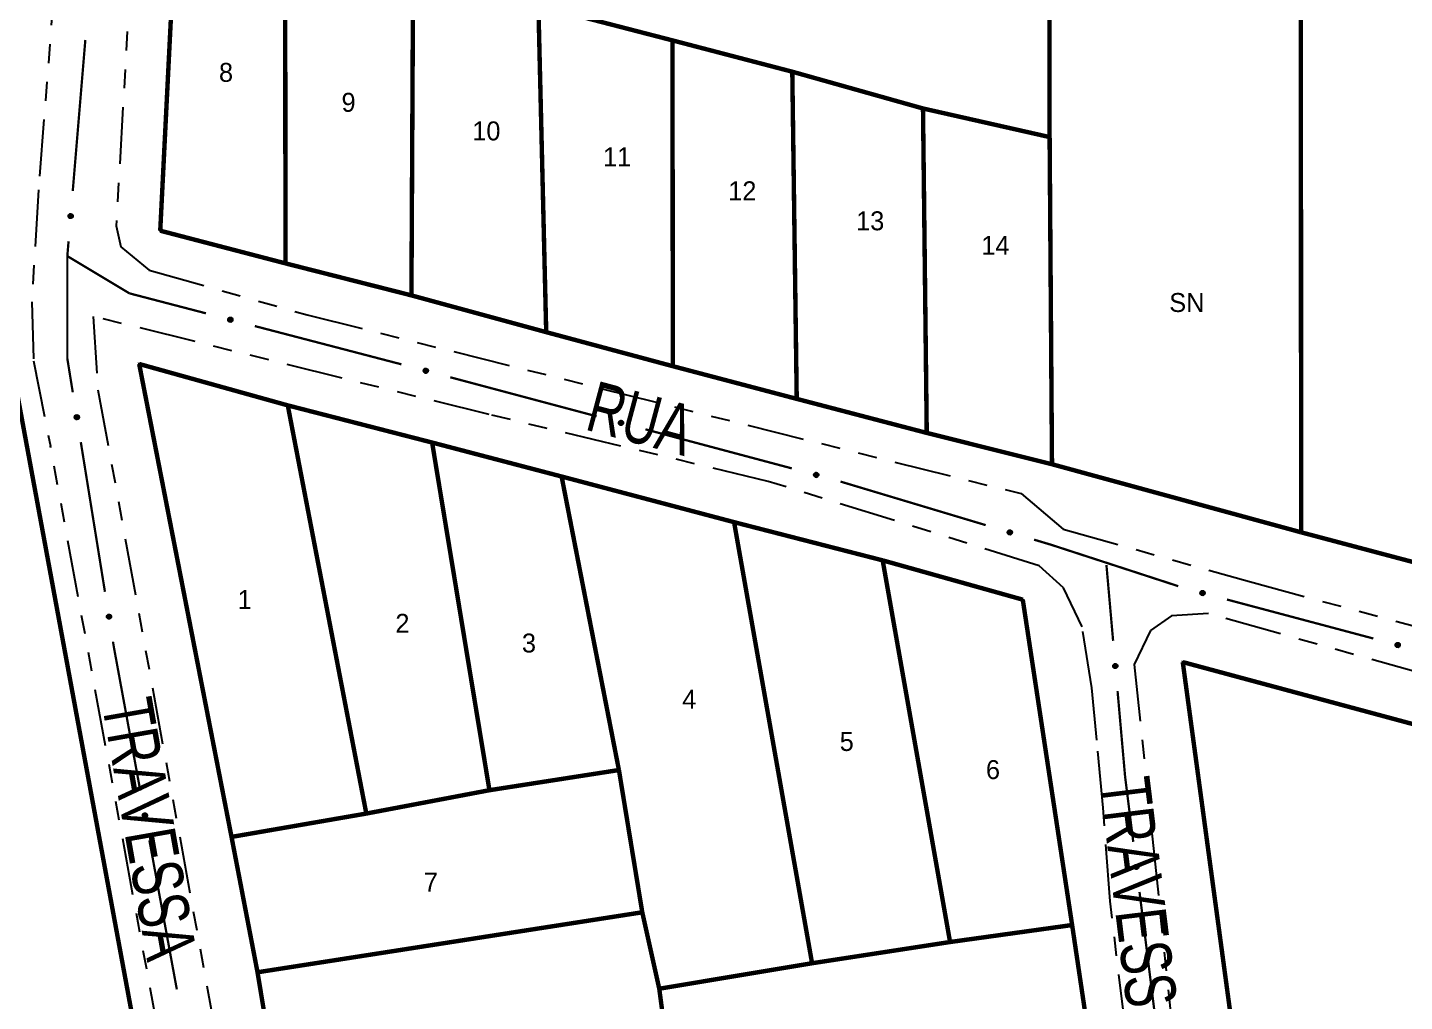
# Model space of a CAD drawing. Extents: x 205807 to 207855, y 4874692 to 4876446.
# Drawn here: x 206011.1 to 206120.2, y 4875433.3 to 4875510.4 of the extents above; entities that cross this region are included whole.
import ezdxf
from ezdxf.enums import TextEntityAlignment as Align

# ---------------------------------------------------------------- set-up
doc = ezdxf.new("R2010")
doc.units = 0
doc.header["$LTSCALE"] = 1.5
doc.header["$MEASUREMENT"] = 0
doc.linetypes.add('TRACO_25', pattern=[8, 3, -1, 1, -1, 1, -1])
for name, color, linetype in [('CD_MALHA_LOTES', 7, 'CONTINUOUS'), ('RU-QUADRA', 210, 'CONTINUOUS'), ('SV-EIXO-RUA-N-PAV', 6, 'CONTINUOUS'), ('SV-RUA-NAO-PAV', 7, 'CONTINUOUS'), ('SV-TXT-RUA-N-PAV', 7, 'CONTINUOUS'), ('Th_NmrPort', 1, 'CONTINUOUS')]:
    doc.layers.add(name, color=color, linetype=linetype)
doc.styles.add('ARIAL', font='ARIAL.SHX')

msp = doc.modelspace()

# ---------------------------------------------------------------- linework, layer by layer
at = {"layer": 'CD_MALHA_LOTES', "linetype": 'Continuous', "const_width": 0.35, "flags": 128}
for points in [[(206022.907136, 4875520.063112), (206021.613104, 4875494.29031)], [(206031.534015, 4875491.702247), (206031.507056, 4875517.555925)], [(206041.508844, 4875489.168101), (206041.643639, 4875514.967861)], [(206092.056964, 4875501.704035), (206092.056964, 4875515.453123)], [(206111.979663, 4875470.404639), (206111.952704, 4875515.507041)], [(206051.56455, 4875512.110208), (206062.186395, 4875509.36039)], [(206052.184607, 4875486.256529), (206051.56455, 4875512.110208)], [(206062.186395, 4875509.36039), (206071.675962, 4875506.880162)], [(206062.213354, 4875483.560629), (206062.186395, 4875509.36039)], [(206071.675962, 4875506.880162), (206082.028217, 4875503.96859)], [(206072.026429, 4875480.972566), (206071.675962, 4875506.880162)], [(206082.028217, 4875503.96859), (206092.056964, 4875501.704035)], [(206082.324766, 4875478.276666), (206082.028217, 4875503.96859)], [(206092.245677, 4875475.796438), (206092.056964, 4875501.704035)], [(206021.613104, 4875494.29031), (206031.534015, 4875491.702247)], [(206041.508844, 4875489.168101), (206031.534015, 4875491.702247)], [(206052.184607, 4875486.256529), (206041.508844, 4875489.168101)], [(206062.213354, 4875483.560629), (206052.184607, 4875486.256529)], [(206009.587059, 4875485.162427), (206024.606296, 4875403.941893)], [(206019.945539, 4875483.736202), (206027.259321, 4875446.284595)], [(206031.714843, 4875480.45761), (206019.945539, 4875483.736202)], [(206072.026429, 4875480.972566), (206062.213354, 4875483.560629)], [(206082.324766, 4875478.276666), (206072.026429, 4875480.972566)], [(206031.714843, 4875480.45761), (206043.147881, 4875477.515284)], [(206037.935761, 4875448.134057), (206031.714843, 4875480.45761)], [(206092.245677, 4875475.796438), (206082.324766, 4875478.276666)], [(206043.147881, 4875477.515284), (206053.403989, 4875474.825157)], [(206047.68747, 4875449.983519), (206043.147881, 4875477.515284)], [(206111.979663, 4875470.404639), (206092.245677, 4875475.796438)], [(206053.403989, 4875474.825157), (206067.064788, 4875471.2103)], [(206057.943578, 4875451.580782), (206053.403989, 4875474.825157)], [(206067.064788, 4875471.2103), (206078.834092, 4875468.183907)], [(206073.243673, 4875436.280687), (206067.064788, 4875471.2103)], [(206140.01702, 4875462.963955), (206111.979663, 4875470.404639)], [(206078.834092, 4875468.183907), (206089.930864, 4875465.073448)], [(206084.172312, 4875437.962016), (206078.834092, 4875468.183907)], [(206089.930864, 4875465.073448), (206093.839955, 4875439.307079)], [(206102.602879, 4875460.129926), (206107.926642, 4875420.850944)], [(206136.460711, 4875451.008113), (206102.602879, 4875460.129926)], [(206057.943578, 4875451.580782), (206047.68747, 4875449.983519)], [(206059.79304, 4875440.315877), (206057.943578, 4875451.580782)], [(206047.68747, 4875449.983519), (206037.935761, 4875448.134057)], [(206027.259321, 4875446.284595), (206037.935761, 4875448.134057)], [(206029.318949, 4875435.566122), (206027.259321, 4875446.284595)], [(206029.318949, 4875435.566122), (206059.79304, 4875440.315877)], [(206061.138103, 4875434.263092), (206059.79304, 4875440.315877)], [(206093.839955, 4875439.307079), (206084.172312, 4875437.962016)], [(206093.839955, 4875439.307079), (206095.353151, 4875429.135038)], [(206084.172312, 4875437.962016), (206073.243673, 4875436.280687)], [(206061.138103, 4875434.263092), (206073.243673, 4875436.280687)], [(206031.252477, 4875423.880884), (206029.318949, 4875435.566122)], [(206061.810635, 4875429.219104), (206061.138103, 4875434.263092)]]:
    msp.add_lwpolyline(points, dxfattribs=at)
at = {"layer": 'RU-QUADRA', "linetype": 'Continuous', "const_width": 0.18, "flags": 128}
for points in [[(206138.234843, 4875578.084842), (206026.392565, 4875571.960493), (206003.171075, 4875570.538769), (206004.410526, 4875565.653871), (206005.577069, 4875558.69107), (206007.54561, 4875546.369463), (206009.368333, 4875532.261587), (206009.222515, 4875512.211635), (206009.295424, 4875496.536218), (206009.587059, 4875485.162427), (206024.606296, 4875403.941893), (206038.45899, 4875322.575542), (206045.020793, 4875282.402729), (206029.126649, 4875276.861651), (206013.961594, 4875315.867922), (205986.256206, 4875395.630277), (205953.082649, 4875491.578412), (205947.249935, 4875506.087286), (205935.438691, 4875533.063585), (205912.873381, 4875586.688094)], [(206140.01702, 4875462.963955), (206111.979663, 4875470.404639), (206092.245677, 4875475.796438), (206082.324766, 4875478.276666), (206072.026429, 4875480.972566), (206062.213354, 4875483.560629), (206052.184607, 4875486.256529), (206041.508844, 4875489.168101), (206031.534015, 4875491.702247), (206021.613104, 4875494.29031), (206022.907136, 4875520.063112), (206023.554152, 4875535.375822), (206024.740347, 4875559.90851), (206034.122079, 4875560.339854), (206043.50381, 4875560.771198), (206053.424721, 4875561.202542), (206062.482944, 4875561.849558), (206072.134265, 4875562.280902), (206081.300324, 4875562.388738), (206091.544743, 4875562.604409), (206140.124856, 4875564.006277)], [(206102.2466, 4875380.628692), (206101.321869, 4875389.707869), (206100.060873, 4875399.375512), (206098.46361, 4875409.421454), (206096.950414, 4875419.341296), (206095.353151, 4875429.135038), (206093.839955, 4875439.307079), (206089.930864, 4875465.073448), (206078.834092, 4875468.183907), (206067.064788, 4875471.2103), (206053.403989, 4875474.825157), (206043.147881, 4875477.515284), (206031.714843, 4875480.45761), (206019.945539, 4875483.736202), (206027.259321, 4875446.284595), (206029.318949, 4875435.566122), (206031.252477, 4875423.880884), (206033.186006, 4875413.919009), (206035.119534, 4875402.570037), (206040.415721, 4875373.104744)]]:
    msp.add_lwpolyline(points, dxfattribs=at)
msp.add_lwpolyline([(206102.602879, 4875460.129926), (206107.926642, 4875420.850944), (206109.484816, 4875411.014968), (206116.886145, 4875358.881048), (206123.086381, 4875314.537999), (206150.549205, 4875326.938471), (206169.247299, 4875335.248735), (206180.414216, 4875340.182954), (206177.557563, 4875366.99654), (206171.974104, 4875416.273807), (206168.987603, 4875441.139674), (206154.899109, 4875445.294806), (206136.460711, 4875451.008113)], close=True, dxfattribs=at)
at = {"layer": 'SV-EIXO-RUA-N-PAV', "const_width": 0.18}
for points in [[(206015.681383, 4875509.399452), (206014.684837, 4875497.440903)], [(206014.352655, 4875493.45472), (206014.26961, 4875492.458174)], [(206014.26961, 4875492.458174), (206014.254719, 4875492.279488)], [(206014.254719, 4875492.279488), (206014.254719, 4875484.458794)], [(206014.254719, 4875492.279488), (206018.542184, 4875489.707009)], [(206018.542184, 4875489.707009), (206019.171957, 4875489.329146)], [(206019.171957, 4875489.329146), (206025.234626, 4875487.74758)], [(206029.105095, 4875486.737892), (206040.716502, 4875483.708829)], [(206014.254719, 4875484.458794), (206014.254719, 4875484.166046)], [(206014.254719, 4875484.166046), (206014.685802, 4875481.493335)], [(206044.582977, 4875482.684), (206056.177796, 4875479.592048)], [(206060.042736, 4875478.561397), (206071.637555, 4875475.469445)], [(206015.322731, 4875477.544371), (206017.233521, 4875465.697477)], [(206075.497971, 4875474.422823), (206086.991886, 4875470.974648)], [(206090.823191, 4875469.825256), (206091.781018, 4875469.537908)], [(206091.781018, 4875469.537908), (206092.192934, 4875469.414334)], [(206092.192934, 4875469.414334), (206102.243594, 4875466.142025)], [(206096.559222, 4875467.790855), (206096.556983, 4875467.816231)], [(206097.086585, 4875461.814076), (206096.559222, 4875467.790855)], [(206106.100487, 4875465.084321), (206117.696619, 4875461.997295)], [(206017.870451, 4875461.748513), (206017.942647, 4875461.300892)], [(206017.942647, 4875461.300892), (206020.032144, 4875449.944931)], [(206098.032154, 4875451.097624), (206097.43816, 4875457.829556)], [(206098.062159, 4875450.857579), (206098.032154, 4875451.097624)], [(206098.682333, 4875445.89619), (206098.062159, 4875450.857579)], [(206020.755993, 4875446.010971), (206022.927539, 4875434.20909)], [(206100.666889, 4875430.019744), (206099.178472, 4875441.927078)]]:
    msp.add_lwpolyline(points, dxfattribs=at)
at = {"layer": 'SV-EIXO-RUA-N-PAV'}
for points in [[(206014.640379, 4875495.581854), (206014.672496, 4875495.544969), (206014.692558, 4875495.506701), (206014.700103, 4875495.469968), (206014.698307, 4875495.435769), (206014.692529, 4875495.400988), (206014.678966, 4875495.367208), (206014.655609, 4875495.33305), (206014.618835, 4875495.300572), (206014.578282, 4875495.282597), (206014.542665, 4875495.273273), (206014.506896, 4875495.273093), (206014.473203, 4875495.279272), (206014.43858, 4875495.29452), (206014.404195, 4875495.318528), (206014.372431, 4875495.356297), (206014.353021, 4875495.393949), (206014.346656, 4875495.429671), (206014.346702, 4875495.465631), (206014.353027, 4875495.501068), (206014.366531, 4875495.534151), (206014.390766, 4875495.568728), (206014.428459, 4875495.599584), (206014.465791, 4875495.619372), (206014.501414, 4875495.626238), (206014.536817, 4875495.625395), (206014.571771, 4875495.620023), (206014.606296, 4875495.607804), (206014.640379, 4875495.581854)], [(206027.058619, 4875487.38552), (206027.100458, 4875487.410849), (206027.141595, 4875487.424063), (206027.179078, 4875487.425209), (206027.212465, 4875487.417584), (206027.245742, 4875487.405937), (206027.276702, 4875487.386792), (206027.306358, 4875487.357932), (206027.332061, 4875487.31614), (206027.342828, 4875487.273109), (206027.345917, 4875487.236421), (206027.339971, 4875487.20115), (206027.328115, 4875487.169012), (206027.307165, 4875487.13751), (206027.277624, 4875487.107743), (206027.234976, 4875487.082914), (206027.194557, 4875487.070236), (206027.158272, 4875487.07008), (206027.122851, 4875487.076282), (206027.08902, 4875487.08858), (206027.058737, 4875487.107549), (206027.028819, 4875487.137345), (206027.004871, 4875487.179764), (206026.991766, 4875487.219933), (206026.991101, 4875487.256205), (206026.997992, 4875487.290941), (206027.009268, 4875487.32446), (206027.027217, 4875487.356383), (206027.058619, 4875487.38552)], [(206042.540042, 4875483.34271), (206042.582017, 4875483.367812), (206042.623226, 4875483.380803), (206042.660714, 4875483.381745), (206042.694059, 4875483.37394), (206042.727273, 4875483.362113), (206042.758129, 4875483.3428), (206042.787627, 4875483.31378), (206042.813104, 4875483.271849), (206042.823637, 4875483.228761), (206042.826527, 4875483.192056), (206042.82039, 4875483.156818), (206042.80836, 4875483.124745), (206042.787239, 4875483.093357), (206042.757538, 4875483.06375), (206042.714756, 4875483.039153), (206042.674269, 4875483.026694), (206042.637984, 4875483.026735), (206042.602596, 4875483.033129), (206042.568832, 4875483.04561), (206042.538653, 4875483.064742), (206042.508897, 4875483.094701), (206042.48518, 4875483.137248), (206042.472293, 4875483.177488), (206042.471824, 4875483.213763), (206042.478903, 4875483.248461), (206042.490361, 4875483.281918), (206042.508483, 4875483.313743), (206042.540042, 4875483.34271)], [(206015.090064, 4875479.678229), (206015.130115, 4875479.650158), (206015.158796, 4875479.617843), (206015.174961, 4875479.584005), (206015.181448, 4875479.550379), (206015.18421, 4875479.51523), (206015.179176, 4875479.479178), (206015.164726, 4875479.440403), (206015.136849, 4875479.400029), (206015.101814, 4875479.372823), (206015.069488, 4875479.355201), (206015.034814, 4875479.346417), (206015.000624, 4875479.344306), (206014.963349, 4875479.350773), (206014.924196, 4875479.365801), (206014.884277, 4875479.394815), (206014.856376, 4875479.426688), (206014.8416, 4875479.459829), (206014.832991, 4875479.494743), (206014.830601, 4875479.530661), (206014.835746, 4875479.566021), (206014.850948, 4875479.605414), (206014.880106, 4875479.644435), (206014.911579, 4875479.672626), (206014.944503, 4875479.687863), (206014.979067, 4875479.695565), (206015.014287, 4875479.698764), (206015.050738, 4875479.695213), (206015.090064, 4875479.678229)], [(206057.999801, 4875479.220107), (206058.041776, 4875479.245209), (206058.082985, 4875479.2582), (206058.120473, 4875479.259143), (206058.153818, 4875479.251337), (206058.187032, 4875479.23951), (206058.217888, 4875479.220198), (206058.247386, 4875479.191177), (206058.272863, 4875479.149247), (206058.283396, 4875479.106158), (206058.286286, 4875479.069454), (206058.280149, 4875479.034215), (206058.268119, 4875479.002142), (206058.246998, 4875478.970754), (206058.217297, 4875478.941148), (206058.174515, 4875478.91655), (206058.134028, 4875478.904092), (206058.097743, 4875478.904132), (206058.062355, 4875478.910526), (206058.028591, 4875478.923007), (206057.998412, 4875478.94214), (206057.968656, 4875478.972098), (206057.944939, 4875479.014646), (206057.932052, 4875479.054885), (206057.931583, 4875479.091161), (206057.938662, 4875479.125858), (206057.95012, 4875479.159316), (206057.968242, 4875479.191141), (206057.999801, 4875479.220107)], [(206073.45956, 4875475.097505), (206073.501535, 4875475.122607), (206073.542744, 4875475.135598), (206073.580232, 4875475.13654), (206073.613577, 4875475.128735), (206073.646791, 4875475.116907), (206073.677647, 4875475.097595), (206073.707145, 4875475.068574), (206073.732622, 4875475.026644), (206073.743155, 4875474.983555), (206073.746045, 4875474.946851), (206073.739908, 4875474.911613), (206073.727878, 4875474.87954), (206073.706757, 4875474.848152), (206073.677056, 4875474.818545), (206073.634274, 4875474.793948), (206073.593787, 4875474.781489), (206073.557502, 4875474.78153), (206073.522114, 4875474.787924), (206073.48835, 4875474.800405), (206073.458171, 4875474.819537), (206073.428415, 4875474.849495), (206073.404698, 4875474.892043), (206073.391811, 4875474.932282), (206073.391342, 4875474.968558), (206073.398421, 4875475.003256), (206073.409879, 4875475.036713), (206073.428001, 4875475.068538), (206073.45956, 4875475.097505)], [(206088.801549, 4875470.546676), (206088.844279, 4875470.570472), (206088.885869, 4875470.582185), (206088.923368, 4875470.58197), (206088.956457, 4875470.57314), (206088.98929, 4875470.560294), (206089.019535, 4875470.540039), (206089.048124, 4875470.510122), (206089.072295, 4875470.467426), (206089.081494, 4875470.424032), (206089.083251, 4875470.387257), (206089.07603, 4875470.352224), (206089.063016, 4875470.320537), (206089.040937, 4875470.289816), (206089.010336, 4875470.26114), (206088.966815, 4875470.237874), (206088.925963, 4875470.22667), (206088.889697, 4875470.22783), (206088.854524, 4875470.235313), (206088.821161, 4875470.24883), (206088.791586, 4875470.268884), (206088.762769, 4875470.299746), (206088.740375, 4875470.343005), (206088.728735, 4875470.383623), (206088.729386, 4875470.419896), (206088.737532, 4875470.454358), (206088.750016, 4875470.487446), (206088.769111, 4875470.518697), (206088.801549, 4875470.546676)], [(206104.057272, 4875465.742162), (206104.099237, 4875465.767282), (206104.14044, 4875465.780291), (206104.177928, 4875465.781249), (206104.211276, 4875465.773458), (206104.244495, 4875465.761645), (206104.275359, 4875465.742345), (206104.30487, 4875465.713337), (206104.330364, 4875465.671418), (206104.340916, 4875465.628334), (206104.343822, 4875465.591631), (206104.3377, 4875465.55639), (206104.325683, 4875465.524311), (206104.304576, 4875465.492915), (206104.274887, 4875465.463295), (206104.232115, 4875465.43868), (206104.191633, 4875465.426204), (206104.155349, 4875465.426229), (206104.119958, 4875465.432608), (206104.086189, 4875465.445075), (206104.056002, 4875465.464194), (206104.026233, 4875465.49414), (206104.002497, 4875465.536678), (206103.989593, 4875465.576911), (206103.989109, 4875465.613187), (206103.996173, 4875465.647887), (206104.007617, 4875465.68135), (206104.025725, 4875465.713183), (206104.057272, 4875465.742162)], [(206017.637783, 4875463.882371), (206017.677834, 4875463.8543), (206017.706515, 4875463.821985), (206017.72268, 4875463.788147), (206017.729167, 4875463.754521), (206017.731929, 4875463.719372), (206017.726895, 4875463.683321), (206017.712445, 4875463.644545), (206017.684568, 4875463.604171), (206017.649533, 4875463.576965), (206017.617207, 4875463.559343), (206017.582533, 4875463.55056), (206017.548343, 4875463.548448), (206017.511068, 4875463.554915), (206017.471915, 4875463.569943), (206017.431996, 4875463.598957), (206017.404095, 4875463.630831), (206017.389319, 4875463.663971), (206017.38071, 4875463.698885), (206017.37832, 4875463.734803), (206017.383465, 4875463.770163), (206017.398667, 4875463.809556), (206017.427825, 4875463.848577), (206017.459298, 4875463.876769), (206017.492222, 4875463.892005), (206017.526786, 4875463.899708), (206017.562006, 4875463.902907), (206017.598457, 4875463.899355), (206017.637783, 4875463.882371)], [(206119.518782, 4875461.626129), (206119.560746, 4875461.651249), (206119.601949, 4875461.664257), (206119.639437, 4875461.665216), (206119.672785, 4875461.657425), (206119.706004, 4875461.645611), (206119.736868, 4875461.626312), (206119.766379, 4875461.597304), (206119.791873, 4875461.555385), (206119.802425, 4875461.5123), (206119.805331, 4875461.475597), (206119.799209, 4875461.440356), (206119.787192, 4875461.408278), (206119.766085, 4875461.376881), (206119.736396, 4875461.347262), (206119.693624, 4875461.322647), (206119.653143, 4875461.310171), (206119.616858, 4875461.310196), (206119.581468, 4875461.316575), (206119.547698, 4875461.329042), (206119.517511, 4875461.348161), (206119.487743, 4875461.378107), (206119.464007, 4875461.420644), (206119.451103, 4875461.460878), (206119.450618, 4875461.497154), (206119.457683, 4875461.531854), (206119.469126, 4875461.565316), (206119.487235, 4875461.597149), (206119.518782, 4875461.626129)], [(206097.165346, 4875459.669016), (206097.127416, 4875459.699892), (206097.10113, 4875459.734184), (206097.087438, 4875459.769096), (206097.083384, 4875459.803101), (206097.083154, 4875459.838357), (206097.090765, 4875459.873954), (206097.107963, 4875459.911591), (206097.138669, 4875459.949858), (206097.175568, 4875459.974477), (206097.209077, 4875459.989731), (206097.244292, 4875459.996), (206097.278545, 4875459.99565), (206097.31526, 4875459.986521), (206097.353231, 4875459.96872), (206097.390963, 4875459.936913), (206097.416502, 4875459.903117), (206097.428859, 4875459.869001), (206097.434937, 4875459.833558), (206097.434741, 4875459.797562), (206097.427068, 4875459.762662), (206097.409076, 4875459.724463), (206097.377189, 4875459.687638), (206097.343773, 4875459.661781), (206097.309839, 4875459.648948), (206097.274811, 4875459.643749), (206097.239452, 4875459.643089), (206097.203351, 4875459.64925), (206097.165346, 4875459.669016)], [(206020.476331, 4875448.13918), (206020.516991, 4875448.111999), (206020.546378, 4875448.080324), (206020.563285, 4875448.046851), (206020.570512, 4875448.013376), (206020.574048, 4875447.978297), (206020.56981, 4875447.942143), (206020.556219, 4875447.903058), (206020.529239, 4875447.862079), (206020.494813, 4875447.834108), (206020.462883, 4875447.815777), (206020.428411, 4875447.806231), (206020.394276, 4875447.803367), (206020.356867, 4875447.80901), (206020.317393, 4875447.823171), (206020.276843, 4875447.851297), (206020.248246, 4875447.882548), (206020.232743, 4875447.915354), (206020.223366, 4875447.950071), (206020.220185, 4875447.985927), (206020.224549, 4875448.021392), (206020.238878, 4875448.061111), (206020.267169, 4875448.100765), (206020.298013, 4875448.129644), (206020.330592, 4875448.145603), (206020.364979, 4875448.154065), (206020.40012, 4875448.15804), (206020.43664, 4875448.155293), (206020.476331, 4875448.13918)], [(206098.838994, 4875443.755409), (206098.799966, 4875443.784886), (206098.772451, 4875443.8182), (206098.7575, 4875443.852592), (206098.752213, 4875443.886427), (206098.750702, 4875443.921652), (206098.757014, 4875443.957501), (206098.772833, 4875443.995739), (206098.802128, 4875444.035096), (206098.838108, 4875444.061039), (206098.87104, 4875444.077501), (206098.906005, 4875444.085046), (206098.940248, 4875444.085941), (206098.97727, 4875444.078152), (206099.015863, 4875444.061743), (206099.054726, 4875444.031328), (206099.081476, 4875443.998482), (206099.095064, 4875443.964838), (206099.102427, 4875443.929639), (206099.103539, 4875443.893659), (206099.09714, 4875443.858504), (206099.080547, 4875443.819676), (206099.05002, 4875443.781717), (206099.017565, 4875443.754662), (206098.98412, 4875443.740606), (206098.949304, 4875443.734137), (206098.913992, 4875443.732192), (206098.877691, 4875443.737037), (206098.838994, 4875443.755409)]]:
    msp.add_lwpolyline(points, close=True, dxfattribs=at)
for points in [[(206014.353027, 4875495.501068), (206014.353021, 4875495.393949)], [(206014.360052, 4875495.513232), (206014.362772, 4875495.381557)], [(206014.366531, 4875495.534151), (206014.372431, 4875495.356297)], [(206014.380562, 4875495.545754), (206014.388495, 4875495.345182)], [(206014.390766, 4875495.568728), (206014.404195, 4875495.318528)], [(206014.410818, 4875495.580202), (206014.42113, 4875495.309601)], [(206014.428459, 4875495.599584), (206014.43858, 4875495.29452)], [(206014.445947, 4875495.607399), (206014.455239, 4875495.291696)], [(206014.465791, 4875495.619372), (206014.473203, 4875495.279272)], [(206014.482548, 4875495.61941), (206014.4898, 4875495.279231)], [(206014.501414, 4875495.626238), (206014.506896, 4875495.273093)], [(206014.51847, 4875495.623263), (206014.522323, 4875495.275152)], [(206014.536817, 4875495.625395), (206014.542665, 4875495.273273)], [(206014.555071, 4875495.618844), (206014.562664, 4875495.282744)], [(206014.571771, 4875495.620023), (206014.578282, 4875495.282597)], [(206014.5885, 4875495.609212), (206014.599378, 4875495.296116)], [(206014.606296, 4875495.607804), (206014.618835, 4875495.300572)], [(206014.621475, 4875495.594141), (206014.63564, 4875495.320479)], [(206014.640379, 4875495.581854), (206014.655609, 4875495.33305)], [(206014.657057, 4875495.561052), (206014.667482, 4875495.357534)], [(206014.672496, 4875495.544969), (206014.678966, 4875495.367208)], [(206014.684027, 4875495.523204), (206014.6855, 4875495.393002)], [(206014.692558, 4875495.506701), (206014.692529, 4875495.400988)], [(206026.991101, 4875487.256205), (206027.339971, 4875487.20115)], [(206026.991766, 4875487.219933), (206027.328115, 4875487.169012)], [(206026.994598, 4875487.236449), (206027.330996, 4875487.185358)], [(206026.996951, 4875487.2725), (206027.340583, 4875487.216701)], [(206026.997992, 4875487.290941), (206027.345917, 4875487.236421)], [(206027.000166, 4875487.198331), (206027.312799, 4875487.15344)], [(206027.004871, 4875487.179764), (206027.307165, 4875487.13751)], [(206027.007571, 4875487.307804), (206027.340009, 4875487.257746)], [(206027.009268, 4875487.32446), (206027.342828, 4875487.273109)], [(206027.020947, 4875487.159066), (206027.28932, 4875487.1229)], [(206027.022784, 4875487.339091), (206027.33312, 4875487.296208)], [(206027.027217, 4875487.356383), (206027.332061, 4875487.31614)], [(206027.028819, 4875487.137345), (206027.277624, 4875487.107743)], [(206027.043278, 4875487.368999), (206027.315324, 4875487.336105)], [(206027.049707, 4875487.123359), (206027.248676, 4875487.096838)], [(206027.058619, 4875487.38552), (206027.306358, 4875487.357932)], [(206027.058737, 4875487.107549), (206027.234976, 4875487.082914)], [(206027.078238, 4875487.097584), (206027.208435, 4875487.077722)], [(206027.081969, 4875487.398391), (206027.284268, 4875487.373821)], [(206027.08902, 4875487.08858), (206027.194557, 4875487.070236)], [(206027.100458, 4875487.410849), (206027.276702, 4875487.386792)], [(206027.123876, 4875487.418483), (206027.252408, 4875487.397645)], [(206027.141595, 4875487.424063), (206027.245742, 4875487.405937)], [(206042.477762, 4875483.230026), (206042.821086, 4875483.172366)], [(206042.478903, 4875483.248461), (206042.826527, 4875483.192056)], [(206042.488574, 4875483.265272), (206042.820735, 4875483.213413)], [(206042.490361, 4875483.281918), (206042.823637, 4875483.228761)], [(206042.503955, 4875483.296476), (206042.814055, 4875483.251912)], [(206042.508483, 4875483.313743), (206042.813104, 4875483.271849)], [(206042.524611, 4875483.326272), (206042.796475, 4875483.291905)], [(206042.540042, 4875483.34271), (206042.787627, 4875483.31378)], [(206042.563461, 4875483.355454), (206042.765624, 4875483.329788)], [(206042.582017, 4875483.367812), (206042.758129, 4875483.3428)], [(206042.605476, 4875483.375319), (206042.733893, 4875483.353784)], [(206042.623226, 4875483.380803), (206042.727273, 4875483.362113)], [(206042.471824, 4875483.213763), (206042.82039, 4875483.156818)], [(206042.472293, 4875483.177488), (206042.80836, 4875483.124745)], [(206042.475213, 4875483.193988), (206042.81133, 4875483.141074)], [(206042.480575, 4875483.155841), (206042.79296, 4875483.109256)], [(206042.48518, 4875483.137248), (206042.787239, 4875483.093357)], [(206042.501143, 4875483.116463), (206042.769315, 4875483.078844)], [(206042.508897, 4875483.094701), (206042.757538, 4875483.06375)], [(206042.529709, 4875483.080601), (206042.728531, 4875483.053002)], [(206042.538653, 4875483.064742), (206042.714756, 4875483.039153)], [(206042.5581, 4875483.054672), (206042.688187, 4875483.034104)], [(206042.568832, 4875483.04561), (206042.674269, 4875483.026694)], [(206014.830601, 4875479.530661), (206014.856376, 4875479.426688)], [(206014.834492, 4875479.544158), (206014.868822, 4875479.417008)], [(206014.835746, 4875479.566021), (206014.884277, 4875479.394815)], [(206014.846573, 4875479.58066), (206014.902543, 4875479.387893)], [(206014.850948, 4875479.605414), (206014.924196, 4875479.365801)], [(206014.867649, 4875479.621378), (206014.942783, 4875479.361211)], [(206014.880106, 4875479.644435), (206014.963349, 4875479.350773)], [(206014.895199, 4875479.656229), (206014.980198, 4875479.352042)], [(206014.911579, 4875479.672626), (206015.000624, 4875479.344306)], [(206014.927834, 4875479.676696), (206015.016743, 4875479.348261)], [(206014.944503, 4875479.687863), (206015.034814, 4875479.346417)], [(206014.961773, 4875479.689081), (206015.049291, 4875479.352129)], [(206014.979067, 4875479.695565), (206015.069488, 4875479.355201)], [(206014.998362, 4875479.6936), (206015.08662, 4875479.369207)], [(206015.014287, 4875479.698764), (206015.101814, 4875479.372823)], [(206015.033126, 4875479.692297), (206015.119037, 4875479.391021)], [(206015.050738, 4875479.695213), (206015.136849, 4875479.400029)], [(206015.068759, 4875479.685605), (206015.148369, 4875479.423396)], [(206015.090064, 4875479.678229), (206015.164726, 4875479.440403)], [(206015.111259, 4875479.662052), (206015.170358, 4875479.467025)], [(206015.130115, 4875479.650158), (206015.179176, 4875479.479178)], [(206015.146544, 4875479.631807), (206015.17931, 4875479.505787)], [(206015.158796, 4875479.617843), (206015.18421, 4875479.51523)], [(206057.931583, 4875479.091161), (206058.280149, 4875479.034215)], [(206057.932052, 4875479.054885), (206058.268119, 4875479.002142)], [(206057.934972, 4875479.071386), (206058.271089, 4875479.018472)], [(206057.937521, 4875479.107423), (206058.280845, 4875479.049763)], [(206057.938662, 4875479.125858), (206058.286286, 4875479.069454)], [(206057.940334, 4875479.033238), (206058.252719, 4875478.986653)], [(206057.944939, 4875479.014646), (206058.246998, 4875478.970754)], [(206057.948333, 4875479.14267), (206058.280494, 4875479.090811)], [(206057.95012, 4875479.159316), (206058.283396, 4875479.106158)], [(206057.960902, 4875478.993861), (206058.229074, 4875478.956241)], [(206057.963714, 4875479.173873), (206058.273814, 4875479.129309)], [(206057.968242, 4875479.191141), (206058.272863, 4875479.149247)], [(206057.968656, 4875478.972098), (206058.217297, 4875478.941148)], [(206057.98437, 4875479.20367), (206058.256234, 4875479.169302)], [(206057.989468, 4875478.957999), (206058.18829, 4875478.930399)], [(206057.998412, 4875478.94214), (206058.174515, 4875478.91655)], [(206057.999801, 4875479.220107), (206058.247386, 4875479.191177)], [(206058.017859, 4875478.932069), (206058.147946, 4875478.911502)], [(206058.02322, 4875479.232852), (206058.225383, 4875479.207186)], [(206058.028591, 4875478.923007), (206058.134028, 4875478.904092)], [(206058.041776, 4875479.245209), (206058.217888, 4875479.220198)], [(206058.065235, 4875479.252716), (206058.193652, 4875479.231182)], [(206058.082985, 4875479.2582), (206058.187032, 4875479.23951)], [(206073.391342, 4875474.968558), (206073.739908, 4875474.911613)], [(206073.391811, 4875474.932282), (206073.727878, 4875474.87954)], [(206073.394731, 4875474.948783), (206073.730848, 4875474.895869)], [(206073.39728, 4875474.984821), (206073.740604, 4875474.92716)], [(206073.398421, 4875475.003256), (206073.746045, 4875474.946851)], [(206073.400093, 4875474.910636), (206073.712478, 4875474.864051)], [(206073.404698, 4875474.892043), (206073.706757, 4875474.848152)], [(206073.408092, 4875475.020067), (206073.740253, 4875474.968208)], [(206073.409879, 4875475.036713), (206073.743155, 4875474.983555)], [(206073.420661, 4875474.871258), (206073.688833, 4875474.833638)], [(206073.423473, 4875475.05127), (206073.733573, 4875475.006707)], [(206073.428001, 4875475.068538), (206073.732622, 4875475.026644)], [(206073.428415, 4875474.849495), (206073.677056, 4875474.818545)], [(206073.444129, 4875475.081067), (206073.715993, 4875475.0467)], [(206073.449227, 4875474.835396), (206073.648049, 4875474.807797)], [(206073.458171, 4875474.819537), (206073.634274, 4875474.793948)], [(206073.45956, 4875475.097505), (206073.707145, 4875475.068574)], [(206073.477618, 4875474.809467), (206073.607705, 4875474.788899)], [(206073.482979, 4875475.110249), (206073.685142, 4875475.084583)], [(206073.48835, 4875474.800405), (206073.593787, 4875474.781489)], [(206073.501535, 4875475.122607), (206073.677647, 4875475.097595)], [(206073.524994, 4875475.130114), (206073.653411, 4875475.108579)], [(206073.542744, 4875475.135598), (206073.646791, 4875475.116907)], [(206088.728735, 4875470.383623), (206089.063016, 4875470.320537)], [(206088.729386, 4875470.419896), (206089.07603, 4875470.352224)], [(206088.732164, 4875470.400025), (206089.066488, 4875470.336768)], [(206088.735823, 4875470.435967), (206089.077205, 4875470.367743)], [(206088.736346, 4875470.361731), (206089.047145, 4875470.305531)], [(206088.737532, 4875470.454358), (206089.083251, 4875470.387257)], [(206088.740375, 4875470.343005), (206089.040937, 4875470.289816)], [(206088.747717, 4875470.470863), (206089.07812, 4875470.408782)], [(206088.750016, 4875470.487446), (206089.081494, 4875470.424032)], [(206088.755689, 4875470.321737), (206089.022574, 4875470.275862)], [(206088.762769, 4875470.299746), (206089.010336, 4875470.26114)], [(206088.764054, 4875470.501577), (206089.072631, 4875470.447468)], [(206088.769111, 4875470.518697), (206089.072295, 4875470.467426)], [(206088.783136, 4875470.285011), (206088.981012, 4875470.251291)], [(206088.785619, 4875470.530723), (206089.056293, 4875470.487985)], [(206088.791586, 4875470.268884), (206088.966815, 4875470.237874)], [(206088.801549, 4875470.546676), (206089.048124, 4875470.510122)], [(206088.810713, 4875470.258218), (206088.940103, 4875470.233647)], [(206088.821161, 4875470.24883), (206088.925963, 4875470.22667)], [(206088.825351, 4875470.558692), (206089.026625, 4875470.526802)], [(206088.844279, 4875470.570472), (206089.019535, 4875470.540039)], [(206088.867958, 4875470.577251), (206088.99565, 4875470.551765)], [(206088.885869, 4875470.582185), (206088.98929, 4875470.560294)], [(206104.122693, 4875465.774799), (206104.251119, 4875465.753319)], [(206104.14044, 4875465.780291), (206104.244495, 4875465.761645)], [(206103.989109, 4875465.613187), (206104.3377, 4875465.55639)], [(206103.989593, 4875465.576911), (206104.325683, 4875465.524311)], [(206103.992507, 4875465.593413), (206104.328646, 4875465.540642)], [(206103.995041, 4875465.629452), (206104.338389, 4875465.571938)], [(206103.996173, 4875465.647887), (206104.343822, 4875465.591631)], [(206103.997885, 4875465.555268), (206104.310289, 4875465.508816)], [(206104.002497, 4875465.536678), (206104.304576, 4875465.492915)], [(206104.005837, 4875465.664703), (206104.33802, 4875465.612985)], [(206104.007617, 4875465.68135), (206104.340916, 4875465.628334)], [(206104.018469, 4875465.515899), (206104.286658, 4875465.478394)], [(206104.021206, 4875465.695913), (206104.331324, 4875465.651481)], [(206104.025725, 4875465.713183), (206104.330364, 4875465.671418)], [(206104.026233, 4875465.49414), (206104.274887, 4875465.463295)], [(206104.041849, 4875465.725718), (206104.313727, 4875465.691466)], [(206104.047051, 4875465.48005), (206104.245885, 4875465.452535)], [(206104.056002, 4875465.464194), (206104.232115, 4875465.43868)], [(206104.057272, 4875465.742162), (206104.30487, 4875465.713337)], [(206104.075453, 4875465.454132), (206104.205548, 4875465.43362)], [(206104.080687, 4875465.754917), (206104.28286, 4875465.729337)], [(206104.086189, 4875465.445075), (206104.191633, 4875465.426204)], [(206104.099237, 4875465.767282), (206104.275359, 4875465.742345)], [(206017.37832, 4875463.734803), (206017.404095, 4875463.630831)], [(206017.382211, 4875463.7483), (206017.416541, 4875463.62115)], [(206017.383465, 4875463.770163), (206017.431996, 4875463.598957)], [(206017.394292, 4875463.784802), (206017.450262, 4875463.592035)], [(206017.398667, 4875463.809556), (206017.471915, 4875463.569943)], [(206017.415368, 4875463.82552), (206017.490502, 4875463.565353)], [(206017.427825, 4875463.848577), (206017.511068, 4875463.554915)], [(206017.442918, 4875463.860371), (206017.527917, 4875463.556184)], [(206017.459298, 4875463.876769), (206017.548343, 4875463.548448)], [(206017.475553, 4875463.880838), (206017.564462, 4875463.552404)], [(206017.492222, 4875463.892005), (206017.582533, 4875463.55056)], [(206017.509492, 4875463.893223), (206017.59701, 4875463.556271)], [(206017.526786, 4875463.899708), (206017.617207, 4875463.559343)], [(206017.546081, 4875463.897742), (206017.634339, 4875463.573349)], [(206017.562006, 4875463.902907), (206017.649533, 4875463.576965)], [(206017.580845, 4875463.896439), (206017.666756, 4875463.595163)], [(206017.598457, 4875463.899355), (206017.684568, 4875463.604171)], [(206017.616478, 4875463.889747), (206017.696088, 4875463.627538)], [(206017.637783, 4875463.882371), (206017.712445, 4875463.644545)], [(206017.658978, 4875463.866194), (206017.718077, 4875463.671167)], [(206017.677834, 4875463.8543), (206017.726895, 4875463.683321)], [(206017.694263, 4875463.835949), (206017.727029, 4875463.709929)], [(206017.706515, 4875463.821985), (206017.731929, 4875463.719372)], [(206119.450618, 4875461.497154), (206119.799209, 4875461.440356)], [(206119.451103, 4875461.460878), (206119.787192, 4875461.408278)], [(206119.454016, 4875461.47738), (206119.790155, 4875461.424609)], [(206119.45655, 4875461.513418), (206119.799899, 4875461.455904)], [(206119.457683, 4875461.531854), (206119.805331, 4875461.475597)], [(206119.459394, 4875461.439235), (206119.771798, 4875461.392782)], [(206119.464007, 4875461.420644), (206119.766085, 4875461.376881)], [(206119.467346, 4875461.54867), (206119.79953, 4875461.496952)], [(206119.469126, 4875461.565316), (206119.802425, 4875461.5123)], [(206119.482715, 4875461.579879), (206119.792833, 4875461.535448)], [(206119.487235, 4875461.597149), (206119.791873, 4875461.555385)], [(206119.503358, 4875461.609685), (206119.775237, 4875461.575433)], [(206119.518782, 4875461.626129), (206119.766379, 4875461.597304)], [(206119.542196, 4875461.638883), (206119.744369, 4875461.613303)], [(206119.560746, 4875461.651249), (206119.736868, 4875461.626312)], [(206119.584202, 4875461.658766), (206119.712628, 4875461.637286)], [(206119.601949, 4875461.664257), (206119.706004, 4875461.645611)], [(206119.479979, 4875461.399866), (206119.748167, 4875461.36236)], [(206119.487743, 4875461.378107), (206119.736396, 4875461.347262)], [(206119.50856, 4875461.364016), (206119.707394, 4875461.336501)], [(206119.517511, 4875461.348161), (206119.693624, 4875461.322647)], [(206119.536962, 4875461.338099), (206119.667058, 4875461.317586)], [(206119.547698, 4875461.329042), (206119.653143, 4875461.310171)], [(206097.10113, 4875459.734184), (206097.083154, 4875459.838357)], [(206097.112347, 4875459.719375), (206097.08872, 4875459.847424)], [(206097.127416, 4875459.699892), (206097.090765, 4875459.873954)], [(206097.145369, 4875459.686674), (206097.100434, 4875459.885443)], [(206097.165346, 4875459.669016), (206097.107963, 4875459.911591)], [(206097.186066, 4875459.660128), (206097.1255, 4875459.927379)], [(206097.203351, 4875459.64925), (206097.138669, 4875459.949858)], [(206097.221126, 4875459.650894), (206097.157082, 4875459.957563)], [(206097.239452, 4875459.643089), (206097.175568, 4875459.974477)], [(206097.255707, 4875459.647096), (206097.190983, 4875459.976992)], [(206097.274811, 4875459.643749), (206097.209077, 4875459.989731)], [(206097.292527, 4875459.648975), (206097.229442, 4875459.991344)], [(206097.309839, 4875459.648948), (206097.244292, 4875459.996)], [(206097.327267, 4875459.658889), (206097.262184, 4875459.992863)], [(206097.343773, 4875459.661781), (206097.278545, 4875459.99565)], [(206097.361288, 4875459.676959), (206097.298363, 4875459.986466)], [(206097.377189, 4875459.687638), (206097.31526, 4875459.986521)], [(206097.391271, 4875459.709741), (206097.335023, 4875459.974633)], [(206097.409076, 4875459.724463), (206097.353231, 4875459.96872)], [(206097.415218, 4875459.748839), (206097.373242, 4875459.945129)], [(206097.427068, 4875459.762662), (206097.390963, 4875459.936913)], [(206097.42989, 4875459.784379), (206097.404784, 4875459.913667)], [(206097.434741, 4875459.797562), (206097.416502, 4875459.903117)], [(206020.220185, 4875447.985927), (206020.248246, 4875447.882548)], [(206020.223777, 4875447.999506), (206020.260902, 4875447.873144)], [(206020.224549, 4875448.021392), (206020.276843, 4875447.851297)], [(206020.23505, 4875448.036266), (206020.295257, 4875447.84478)], [(206020.238878, 4875448.061111), (206020.317393, 4875447.823171)], [(206020.255223, 4875448.077439), (206020.336075, 4875447.818992)], [(206020.267169, 4875448.100765), (206020.356867, 4875447.80901)], [(206020.281998, 4875448.112889), (206020.373684, 4875447.81065)], [(206020.298013, 4875448.129644), (206020.394276, 4875447.803367)], [(206020.314174, 4875448.134071), (206020.410304, 4875447.807676)], [(206020.330592, 4875448.145603), (206020.428411, 4875447.806231)], [(206020.347831, 4875448.147201), (206020.442759, 4875447.812261)], [(206020.364979, 4875448.154065), (206020.462883, 4875447.815777)], [(206020.384312, 4875448.152526), (206020.479701, 4875447.830157)], [(206020.40012, 4875448.15804), (206020.494813, 4875447.834108)], [(206020.419097, 4875448.151989), (206020.51163, 4875447.852681)], [(206020.43664, 4875448.155293), (206020.529239, 4875447.862079)], [(206020.454869, 4875448.146084), (206020.540241, 4875447.885694)], [(206020.476331, 4875448.13918), (206020.556219, 4875447.903058)], [(206020.497877, 4875448.123474), (206020.561262, 4875447.929798)], [(206020.516991, 4875448.111999), (206020.56981, 4875447.942143)], [(206020.533821, 4875448.094015), (206020.569357, 4875447.968748)], [(206020.546378, 4875448.080324), (206020.574048, 4875447.978297)], [(206098.818387, 4875443.772329), (206098.766259, 4875443.969334)], [(206098.838994, 4875443.755409), (206098.772833, 4875443.995739)], [(206098.860022, 4875443.74728), (206098.789784, 4875444.012154)], [(206098.877691, 4875443.737037), (206098.802128, 4875444.035096)], [(206098.895395, 4875443.739326), (206098.820249, 4875444.043465)], [(206098.913992, 4875443.732192), (206098.838108, 4875444.061039)], [(206098.930091, 4875443.736787), (206098.853422, 4875444.064113)], [(206098.949304, 4875443.734137), (206098.87104, 4875444.077501)], [(206098.966818, 4875443.740003), (206098.891333, 4875444.079853)], [(206098.98412, 4875443.740606), (206098.906005, 4875444.085046)], [(206099.001175, 4875443.751173), (206098.923998, 4875444.082561)], [(206099.017565, 4875443.754662), (206098.940248, 4875444.085941)], [(206099.034517, 4875443.770467), (206098.960387, 4875444.077484)], [(206099.05002, 4875443.781717), (206098.97727, 4875444.078152)], [(206099.063289, 4875443.804317), (206098.997452, 4875444.06699)], [(206099.080547, 4875443.819676), (206099.015863, 4875444.061743)], [(206099.0858, 4875443.84426), (206099.036718, 4875444.038895)], [(206099.09714, 4875443.858504), (206099.054726, 4875444.031328)], [(206099.09917, 4875443.880309), (206099.069382, 4875444.0086)], [(206099.103539, 4875443.893659), (206099.081476, 4875443.998482)], [(206098.772451, 4875443.8182), (206098.750702, 4875443.921652)], [(206098.784199, 4875443.803809), (206098.755935, 4875443.930915)], [(206098.799966, 4875443.784886), (206098.757014, 4875443.957501)]]:
    msp.add_lwpolyline(points, dxfattribs=at)
at = {"layer": 'SV-RUA-NAO-PAV', "linetype": 'TRACO_25'}
for points in [[(206160.674168, 4875603.91399, 6.384194), (206162.088557, 4875573.567367, 6.384194), (206123.705737, 4875572.814468, 6.757454), (206086.624621, 4875571.086377, 7.169595), (206053.489216, 4875569.502891, 7.418435), (206004.586163, 4875567.052325, 7.503974), (206006.057002, 4875563.404604, 7.239582), (206013.049361, 4875533.049004, 7.013417), (206014.271746, 4875527.01007, 6.874236), (206011.968961, 4875497.538848, 6.456693), (206011.432131, 4875488.649863, 6.563125), (206011.567818, 4875483.990598, 6.702306), (206012.91937, 4875477.225881, 7.005229)], [(206114.731526, 4875307.648622, 9.854345), (206114.654502, 4875313.597247, 9.690603), (206107.718045, 4875362.049411, 9.125692), (206103.223212, 4875390.525043, 8.822769), (206099.516413, 4875419.009249, 8.315168), (206096.846662, 4875441.185529, 8.094116), (206096.288532, 4875448.595761, 8.094116), (206095.784719, 4875453.959151, 7.971309), (206095.397938, 4875458.103203, 7.815754), (206094.626778, 4875462.911719, 7.74207), (206093.148606, 4875465.998991, 7.758444), (206091.229424, 4875467.760657, 7.823941), (206069.772239, 4875474.442198, 7.823941), (206047.674473, 4875479.728334, 7.62745), (206016.309398, 4875487.505557, 6.677745), (206016.682102, 4875481.697497, 7.340901), (206036.262642, 4875374.548066, 9.551422), (206052.725156, 4875280.804539, 10.648496)], [(206046.527418, 4875278.274575, 10.804051), (206047.068983, 4875280.196422, 10.632122), (206047.370096, 4875282.861015, 10.501128), (206047.206502, 4875286.103234, 10.476566), (206041.909406, 4875320.414822, 10.149082), (206032.482905, 4875370.888773, 9.453177), (206012.91937, 4875477.225881, 7.005229)], [(206177.84764, 4875334.896396, 9.011073), (206179.501586, 4875336.592883, 8.790021), (206180.906515, 4875338.960533, 8.699963), (206181.221985, 4875342.381419, 8.339729), (206178.81398, 4875365.391309, 8.306981), (206176.067159, 4875391.629128, 7.856689), (206170.56687, 4875441.437426, 7.447334), (206169.895634, 4875443.004317, 7.447334), (206168.232474, 4875444.922842, 7.447334), (206156.562194, 4875449.37917, 7.447334), (206104.648355, 4875463.964822, 7.897625), (206101.717986, 4875463.801059, 7.995871), (206100.060527, 4875462.630123, 7.995871), (206098.75623, 4875459.927114, 7.995871), (206100.199387, 4875446.114826, 8.1678), (206102.406066, 4875425.080579, 8.1678), (206103.702036, 4875417.019419, 8.446162), (206107.218683, 4875390.519623, 8.699963), (206111.046736, 4875363.196795, 8.937388), (206119.219824, 4875313.212279, 9.67423), (206121.273908, 4875310.462018, 9.821597)]]:
    msp.add_polyline3d(points, dxfattribs=at)
msp.add_polyline3d([(206161.391839, 4875558.51417, 6.461957), (206161.298402, 4875568.600245, 6.360866), (206120.413696, 4875568.899471, 6.967413), (206085.229187, 4875567.16382, 7.107385), (206050.453078, 4875565.522741, 7.371778), (206024.200661, 4875564.192403, 7.379554), (206022.653856, 4875563.372862, 7.340672), (206022.416989, 4875562.889539, 7.340672), (206021.119726, 4875558.42153, 7.881251), (206020.026925, 4875528.031308, 7.070726), (206018.121102, 4875494.678698, 6.980668), (206018.481011, 4875493.003239, 6.980668), (206020.733846, 4875491.166799, 7.144411), (206033.23963, 4875487.626315, 7.529205), (206089.805246, 4875473.467053, 8.061367), (206093.132365, 4875470.665104, 8.053181), (206107.885304, 4875466.498518, 7.922186), (206154.777332, 4875453.846796, 7.447334), (206158.17692, 4875453.96637, 7.414585), (206160.827382, 4875454.913059, 7.357275), (206161.689905, 4875458.082008, 7.357275), (206162.541513, 4875483.482059, 7.250843), (206161.77979, 4875517.631904, 7.160785)], close=True, dxfattribs=at)

# ---------------------------------------------------------------- texts
at = {"layer": 'SV-TXT-RUA-N-PAV', "style": 'ARIAL', "width": 0.7}
for s, rotation, p in [('RUA   ', 345, (206055.147904, 4875478.568251)), ('TRAVESSA                                                  "A"', 280, (206016.970559, 4875456.847532)), ('TRAVESSA                                    "B"', 277, (206095.979887, 4875450.732481))]:
    msp.add_text(s, height=4, rotation=rotation, dxfattribs=at).set_placement(p)
at = {"layer": 'Th_NmrPort', "color": 1}
for s, p in [('8', (206026.267235, 4875506.828625)), ('9', (206035.972474, 4875504.456233)), ('10', (206046.328452, 4875502.192913)), ('11', (206056.684429, 4875500.145263)), ('12', (206066.601618, 4875497.448129)), ('13', (206076.730755, 4875495.073268)), ('14', (206086.651666, 4875493.132221)), ('SN', (206101.533033, 4875488.603109)), ('1', (206027.744473, 4875465.084432)), ('2', (206040.236778, 4875463.197417)), ('3', (206050.260353, 4875461.638194)), ('4', (206062.956883, 4875457.183272)), ('5', (206075.430666, 4875453.84208)), ('6', (206087.013464, 4875451.614619)), ('7', (206042.492118, 4875442.697175))]:
    msp.add_text(s, height=1.5, dxfattribs=at).set_placement(p, align=Align.MIDDLE_LEFT)

doc.saveas('drawing.dxf')
